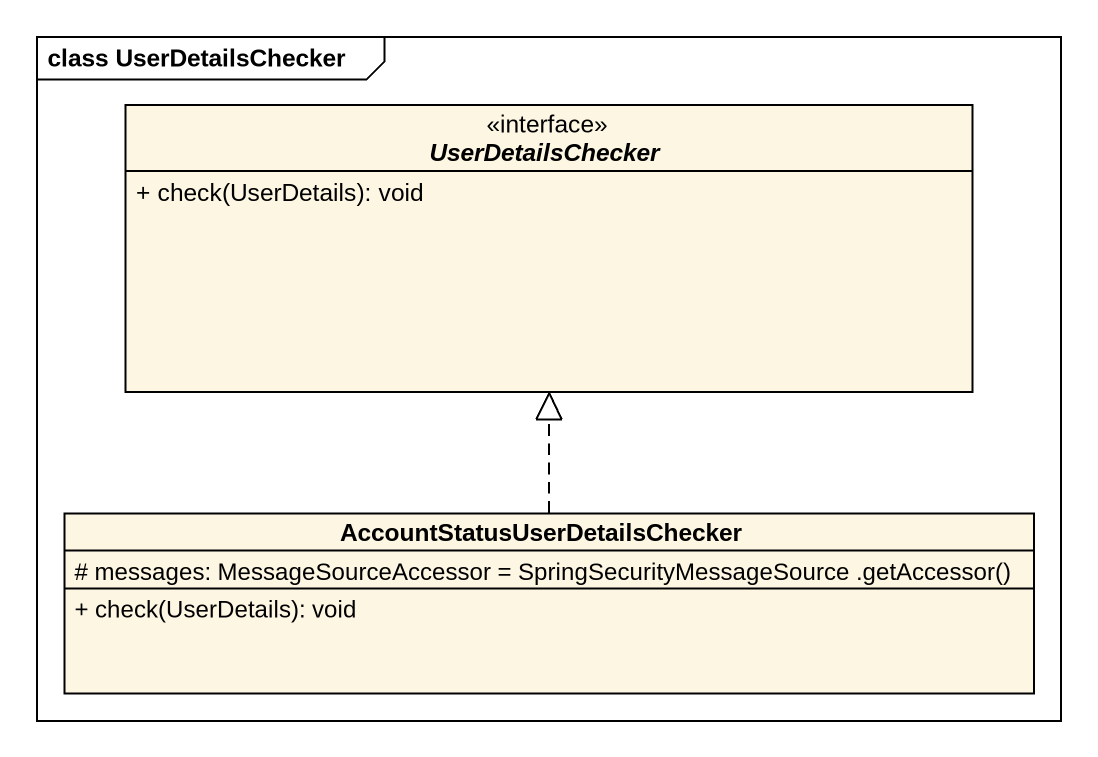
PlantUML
@startuml
mainframe class UserDetailsChecker
hide circle
hide empty members
skinparam classAttributeIconSize 0
interface UserDetailsChecker {
  + check(UserDetails): void
}
class "AccountStatusUserDetailsChecker" as AccountStatusUserDetailsChec {
  {field} # messages: MessageSourceAccessor = SpringSecurityMessageSource .getAccessor()
  + check(UserDetails): void
}
AccountStatusUserDetailsChec .up.|> UserDetailsChecker
@enduml
